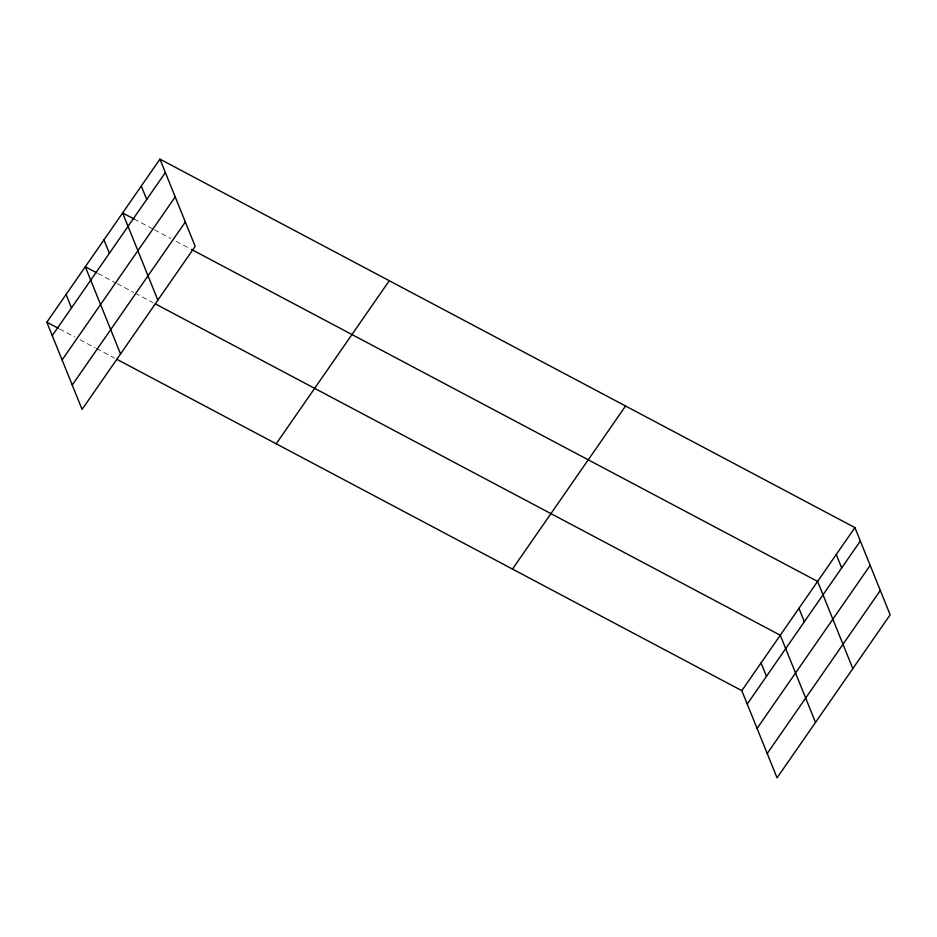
<?xml version="1.0" encoding="UTF-8"?>
<svg xmlns="http://www.w3.org/2000/svg" width="937" height="937" viewBox="0 0 937 937"><rect width="100%" height="100%" fill="white"/><g stroke="black" fill="none" stroke-linecap="round" stroke-linejoin="round"><path stroke-width="0.7" stroke-dasharray="4.68 3.51" d="M134.096 219.024L153.2 229.155M154.476 229.834L171.038 238.619M176.144 241.313L190.152 248.75M98.045 273.51L115.883 282.962M117.16 283.642L133.722 292.426M134.998 293.105L152.836 302.557M59.593 328.946L74.878 337.051M79.973 339.756L95.269 347.861M96.534 348.541L114.373 357.993"/><path stroke-width="1.41" d="M159.946 159.138L195.177 246.337L82.081 409.399L46.85 322.199L159.946 159.138L854.919 527.601L890.15 614.801L777.054 777.862L741.823 690.663L116.926 359.351M52.273 335.61L165.369 172.56M62.111 359.96L175.207 196.899M72.243 385.048L185.339 221.987M276.192 443.787L389.288 280.725M512.48 569.064L625.576 406.014M741.823 690.663L854.919 527.601M747.234 704.074L860.342 541.024M757.073 728.424L870.18 565.374M767.216 753.512L880.311 590.462M134.096 219.024L122.63 212.945L157.861 300.145M191.429 249.429L817.591 581.408L852.822 668.62M96.769 272.831L85.302 266.752L120.533 353.963M155.378 303.904L780.275 635.216L815.506 722.427M46.85 322.199L58.317 328.278M836.261 554.505L841.672 567.927M798.933 608.312L804.356 621.735M761.043 662.939L766.466 676.362M141.288 186.041L146.711 199.464M103.96 239.849L109.383 253.271M66.082 294.476L71.493 307.898"/></g></svg>
